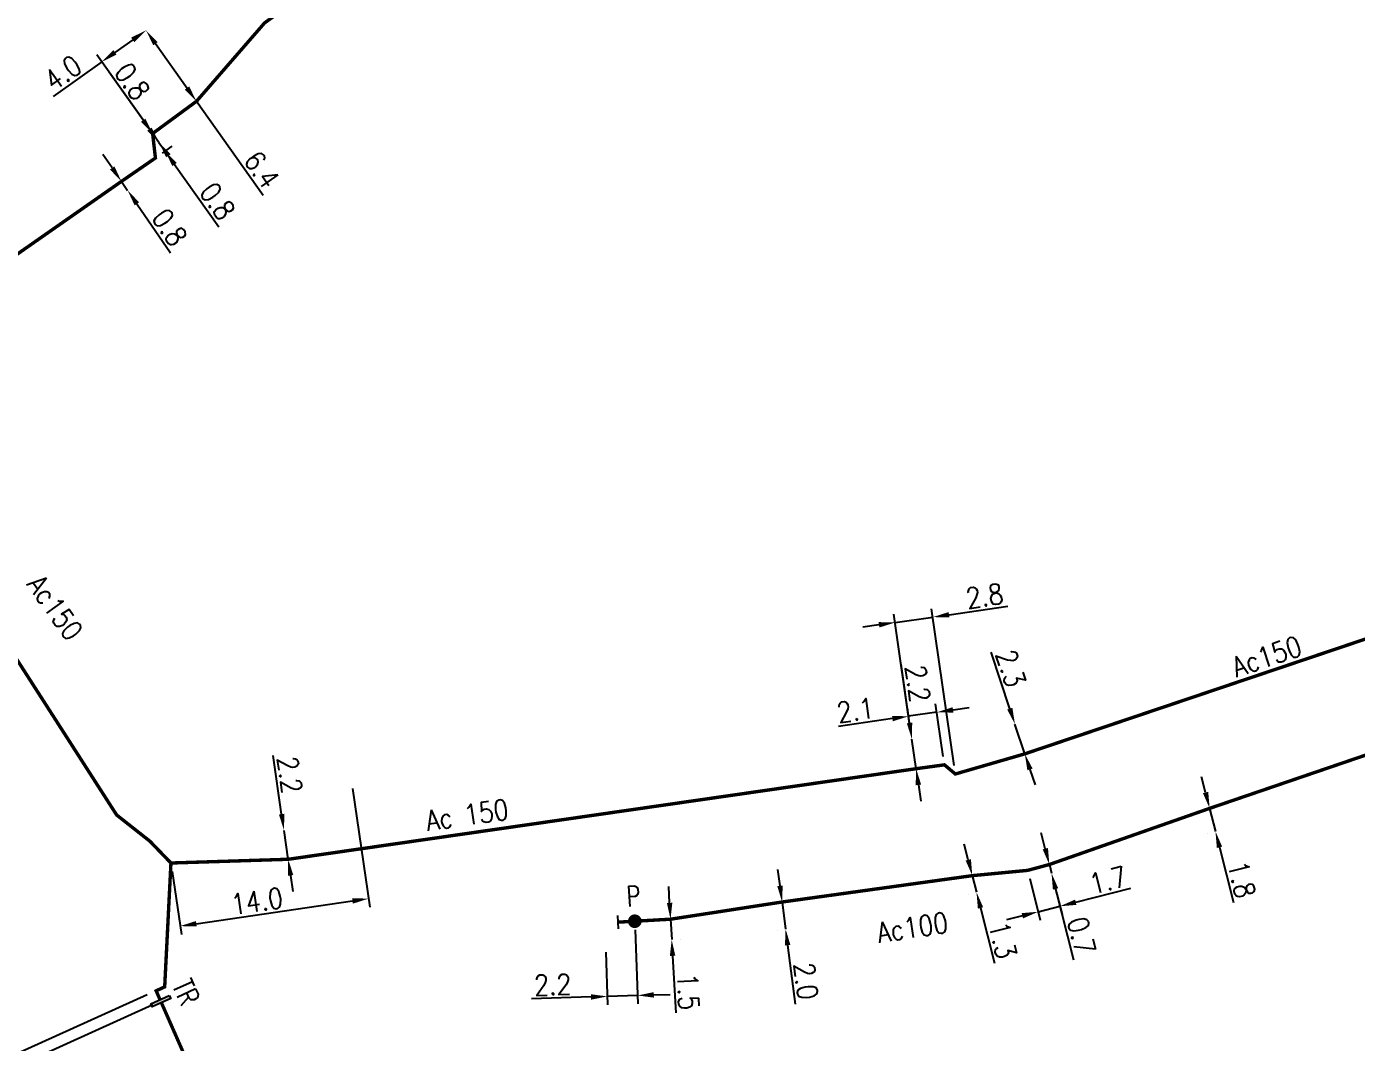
# Model space of a CAD drawing. Header units: millimetres. Extents: x 133989 to 135004, y 130988 to 132014.
# Drawn here: x 134147.7 to 134245.5, y 131297.7 to 131372.3 of the extents above; entities that cross this region are included whole.
import ezdxf
from ezdxf.enums import TextEntityAlignment as Align

# ---------------------------------------------------------------- set-up
doc = ezdxf.new("R2010")
doc.units = ezdxf.units.MM
doc.header["$PDMODE"] = 34
doc.linetypes.add('L_25_AP', pattern=[2000, 1000, 1000])
doc.linetypes.add('L_25_PE', pattern=[2000, 1000, 1000])
doc.layers.get('0').update_dxf_attribs({"linetype": 'CONTINUOUS'})
doc.layers.get('Defpoints').update_dxf_attribs({"linetype": 'CONTINUOUS'})
for name, color, linetype in [('L_150', 1, 'CONTINUOUS'), ('L_300', 7, 'CONTINUOUS'), ('L_340', 7, 'CONTINUOUS')]:
    doc.layers.add(name, color=color, linetype=linetype)
doc.styles.add('G_ROMANS', font='ROMANS.SHX', dxfattribs={"width": 0.75})
doc.styles.get("Standard").update_dxf_attribs({"font": 'romans.shx', "width": 0.85})
doc.dimstyles.get("Standard").update_dxf_attribs({"dimtxt": 1.5, "dimasz": 1.2, "dimexe": 0.625, "dimexo": 0.625, "dimgap": 0.25, "dimtad": 1, "dimdec": 1, "dimzin": 0, "dimdsep": 46, "dimtxsty": 'Standard', "dimcen": -0.5, "dimadec": 0, "dimazin": 0, "dimtfac": 1, "dimtdec": 1, "dimtmove": 0, "dimatfit": 3, "dimfxl": 0, "dimtolj": 1, "dimtzin": 0, "dimarcsym": 0})

# ---------------------------------------------------------------- blocks, each defined once
blk = doc.blocks.new('*D250')
at = {"layer": 'Defpoints', "color": 0, "linetype": 'Continuous', "transparency": 16777216}
for p in [(134166.651, 131313.258), (134166.651, 131313.258), (134166.961, 131311.131)]:
    blk.add_point(p, dxfattribs=at)
at = {"layer": 'L_150', "color": 0, "linetype": 'Continuous', "lineweight": -2, "transparency": 16777216}
for p, q in [((134166.478, 131314.446), (134165.847, 131318.771)), ((134166.961, 131311.131), (134166.651, 131313.258)), ((134167.134, 131309.943), (134167.308, 131308.756))]:
    blk.add_line(p, q, dxfattribs=at)
at = {"layer": 'L_150', "color": 0, "linetype": 'Continuous', "transparency": 16777216}
for points in [[(134166.676, 131314.475), (134166.28, 131314.417), (134166.651, 131313.258)], [(134167.332, 131309.972), (134166.937, 131309.915), (134166.961, 131311.131)]]:
    blk.add_solid(points, dxfattribs=at)
at = {"layer": 'L_150', "color": 0, "linetype": 'Continuous', "transparency": 16777216, "insert": (134167.065, 131317.347), "char_height": 1.5, "attachment_point": 5, "rotation": 278.30005}
blk.add_mtext('\\A1;2.2', dxfattribs=at)
blk = doc.blocks.new('*D251')
at = {"layer": 'Defpoints', "color": 0, "linetype": 'Continuous', "transparency": 16777216}
for p in [(134212.797, 131319.968), (134212.797, 131319.968), (134213.109, 131317.79)]:
    blk.add_point(p, dxfattribs=at)
at = {"layer": 'L_150', "color": 0, "linetype": 'Continuous', "lineweight": -2, "transparency": 16777216}
for p, q in [((134212.627, 131321.156), (134212.006, 131325.483)), ((134213.109, 131317.79), (134212.797, 131319.968)), ((134213.279, 131316.602), (134213.45, 131315.415))]:
    blk.add_line(p, q, dxfattribs=at)
at = {"layer": 'L_150', "color": 0, "linetype": 'Continuous', "transparency": 16777216}
for points in [[(134212.825, 131321.184), (134212.429, 131321.127), (134212.797, 131319.968)], [(134213.477, 131316.631), (134213.081, 131316.574), (134213.109, 131317.79)]]:
    blk.add_solid(points, dxfattribs=at)
at = {"layer": 'L_150', "color": 0, "linetype": 'Continuous', "transparency": 16777216, "insert": (134213.221, 131324.055), "char_height": 1.5, "attachment_point": 5, "rotation": 278.15765}
blk.add_mtext('\\A1;2.2', dxfattribs=at)
blk = doc.blocks.new('*D252')
at = {"layer": 'Defpoints', "color": 0, "linetype": 'Continuous', "transparency": 16777216}
for p in [(134212.557, 131321.642), (134212.797, 131319.968), (134215.19, 131318.074)]:
    blk.add_point(p, dxfattribs=at)
at = {"layer": 'L_150', "color": 0, "linetype": 'Continuous', "lineweight": -2, "transparency": 16777216}
for p, q in [((134212.708, 131320.587), (134212.468, 131322.261)), ((134215.101, 131318.693), (134214.547, 131322.559)), ((134215.824, 131322.111), (134217.011, 131322.281)), ((134211.369, 131321.472), (134207.403, 131320.904)), ((134214.636, 131321.94), (134212.557, 131321.642))]:
    blk.add_line(p, q, dxfattribs=at)
at = {"layer": 'L_150', "color": 0, "linetype": 'Continuous', "transparency": 16777216}
for points in [[(134215.795, 131322.309), (134215.852, 131321.913), (134214.636, 131321.94)], [(134211.341, 131321.67), (134211.397, 131321.274), (134212.557, 131321.642)]]:
    blk.add_solid(points, dxfattribs=at)
at = {"layer": 'L_150', "color": 0, "linetype": 'Continuous', "transparency": 16777216, "insert": (134208.65, 131322.093), "char_height": 1.5, "attachment_point": 5, "rotation": 8.15765}
blk.add_mtext('\\A1;2.1', dxfattribs=at)
blk = doc.blocks.new('*D253')
at = {"layer": 'Defpoints', "color": 0, "linetype": 'Continuous', "transparency": 16777216}
for p in [(134211.569, 131328.538), (134212.797, 131319.968), (134215.994, 131317.401)]:
    blk.add_point(p, dxfattribs=at)
at = {"layer": 'L_150', "color": 0, "linetype": 'Continuous', "lineweight": -2, "transparency": 16777216}
for p, q in [((134212.708, 131320.587), (134211.48, 131329.157)), ((134215.905, 131318.02), (134214.251, 131329.554)), ((134215.528, 131329.106), (134219.855, 131329.726)), ((134210.381, 131328.368), (134209.193, 131328.197)), ((134211.569, 131328.538), (134214.34, 131328.935))]:
    blk.add_line(p, q, dxfattribs=at)
at = {"layer": 'L_150', "color": 0, "linetype": 'Continuous', "transparency": 16777216}
for points in [[(134215.5, 131329.304), (134215.556, 131328.908), (134214.34, 131328.935)], [(134210.352, 131328.566), (134210.409, 131328.17), (134211.569, 131328.538)]]:
    blk.add_solid(points, dxfattribs=at)
at = {"layer": 'L_150', "color": 0, "linetype": 'Continuous', "transparency": 16777216, "insert": (134218.144, 131330.491), "char_height": 1.5, "attachment_point": 5, "rotation": 8.15765}
blk.add_mtext('\\A1;2.8', dxfattribs=at)
blk = doc.blocks.new('*D254')
at = {"layer": 'Defpoints', "color": 0, "linetype": 'Continuous', "transparency": 16777216}
for p in [(134220.375, 131321.064), (134220.375, 131321.064), (134221.1, 131318.881)]:
    blk.add_point(p, dxfattribs=at)
at = {"layer": 'L_150', "color": 0, "linetype": 'Continuous', "lineweight": -2, "transparency": 16777216}
for p, q in [((134219.997, 131322.203), (134218.619, 131326.352)), ((134221.1, 131318.881), (134220.375, 131321.064)), ((134221.478, 131317.742), (134221.856, 131316.603))]:
    blk.add_line(p, q, dxfattribs=at)
at = {"layer": 'L_150', "color": 0, "linetype": 'Continuous', "transparency": 16777216}
for points in [[(134220.187, 131322.266), (134219.807, 131322.14), (134220.375, 131321.064)], [(134221.668, 131317.805), (134221.288, 131317.679), (134221.1, 131318.881)]]:
    blk.add_solid(points, dxfattribs=at)
at = {"layer": 'L_150', "color": 0, "linetype": 'Continuous', "transparency": 16777216, "insert": (134220.068, 131325.162), "char_height": 1.5, "attachment_point": 5, "rotation": 288.36973}
blk.add_mtext('\\A1;2.3', dxfattribs=at)
blk = doc.blocks.new('*D268')
at = {"layer": 'Defpoints', "color": 0, "linetype": 'Continuous', "transparency": 16777216}
for p in [(134195.061, 131306.726), (134195.145, 131305.228), (134195.145, 131305.228)]:
    blk.add_point(p, dxfattribs=at)
at = {"layer": 'L_150', "color": 0, "linetype": 'Continuous', "lineweight": -2, "transparency": 16777216}
for p, q in [((134194.993, 131307.924), (134194.925, 131309.122)), ((134195.061, 131306.726), (134195.145, 131305.228)), ((134195.685, 131306.761), (134195.685, 131306.761)), ((134195.769, 131305.263), (134195.769, 131305.263)), ((134195.213, 131304.03), (134195.448, 131299.847))]:
    blk.add_line(p, q, dxfattribs=at)
at = {"layer": 'L_150', "color": 0, "linetype": 'Continuous', "transparency": 16777216}
for points in [[(134195.193, 131307.935), (134194.793, 131307.912), (134195.061, 131306.726)], [(134195.412, 131304.041), (134195.013, 131304.019), (134195.145, 131305.228)]]:
    blk.add_solid(points, dxfattribs=at)
at = {"layer": 'L_150', "color": 0, "linetype": 'Continuous', "transparency": 16777216, "insert": (134196.363, 131301.396), "char_height": 1.5, "attachment_point": 5, "rotation": 273.2275}
blk.add_mtext('\\A1;1.5', dxfattribs=at)
blk = doc.blocks.new('*D269')
at = {"layer": 'Defpoints', "color": 0, "linetype": 'Continuous', "transparency": 16777216}
for p in [(134192.451, 131306.578), (134190.289, 131304.931), (134190.416, 131301.049)]:
    blk.add_point(p, dxfattribs=at)
at = {"layer": 'L_300', "color": 0, "linetype": 'Continuous', "lineweight": -2, "transparency": 16777216}
for p, q in [((134192.471, 131305.954), (134192.65, 131300.497)), ((134190.309, 131304.307), (134190.437, 131300.424)), ((134189.217, 131301.009), (134184.848, 131300.866)), ((134192.63, 131301.121), (134190.416, 131301.049)), ((134193.829, 131301.161), (134195.029, 131301.2))]:
    blk.add_line(p, q, dxfattribs=at)
at = {"layer": 'L_300', "color": 0, "linetype": 'Continuous', "transparency": 16777216}
for points in [[(134189.21, 131301.209), (134189.223, 131300.809), (134190.416, 131301.049)], [(134193.823, 131301.361), (134193.836, 131300.961), (134192.63, 131301.121)]]:
    blk.add_solid(points, dxfattribs=at)
at = {"layer": 'L_300', "color": 0, "linetype": 'Continuous', "transparency": 16777216, "insert": (134186.4, 131301.917), "char_height": 1.5, "attachment_point": 5, "rotation": 1.87925}
blk.add_mtext('\\A1;2.2', dxfattribs=at)
blk = doc.blocks.new('L_300_12')
at = {"color": 0, "linetype": 'Continuous', "const_width": 0.497, "flags": 128}
blk.add_lwpolyline([(-0.252, 0, 1), (0.252, 0, 1)], format="xyb", close=True, dxfattribs=at)
at = {"color": 0, "linetype": 'Continuous', "style": 'G_ROMANS', "width": 0.75}
blk.add_text('P', height=1.5, dxfattribs=at).set_placement((0, 1.85), align=Align.MIDDLE)
at = {"color": 0, "linetype": 'Continuous', "width": 0.75, "flags": 3}
for tag, p in [('DEF_LEG', (0, -5)), ('DEF_COUP', (0, -7.5)), ('DEF_TYPE', (0, -10))]:
    blk.add_attdef(tag, text='', height=1.2, dxfattribs=at).set_placement(p, align=Align.MIDDLE)
blk = doc.blocks.new('L_340_07')
at = {"color": 0, "linetype": 'Continuous', "const_width": 0.25, "flags": 128}
blk.add_lwpolyline([(0, 0), (1.25, 0)], dxfattribs=at)
at = {"color": 0, "linetype": 'Continuous', "flags": 128}
blk.add_lwpolyline([(1.25, -0.5), (1.25, 0.5)], dxfattribs=at)
at = {"color": 0, "linetype": 'Continuous', "width": 0.75, "flags": 3}
for tag, p in [('DEF_LEG', (0.723, -3.465)), ('DEF_COUP', (0.723, -5.965)), ('DEF_TYPE', (0.723, -8.465))]:
    blk.add_attdef(tag, text='', height=1.2, dxfattribs=at).set_placement(p, align=Align.MIDDLE)
blk = doc.blocks.new('*D270')
at = {"layer": 'Defpoints', "color": 0, "linetype": 'Continuous', "transparency": 16777216}
for p in [(134203.26, 131307.99), (134203.516, 131306.006), (134203.516, 131306.006)]:
    blk.add_point(p, dxfattribs=at)
at = {"layer": 'L_150', "color": 0, "linetype": 'Continuous', "lineweight": -2, "transparency": 16777216}
for p, q in [((134203.107, 131309.18), (134202.953, 131310.37)), ((134202.64, 131307.91), (134202.64, 131307.91)), ((134203.26, 131307.99), (134203.516, 131306.006)), ((134202.896, 131305.926), (134202.896, 131305.926)), ((134203.669, 131304.816), (134204.229, 131300.48))]:
    blk.add_line(p, q, dxfattribs=at)
at = {"layer": 'L_150', "color": 0, "linetype": 'Continuous', "transparency": 16777216}
for points in [[(134203.305, 131309.205), (134202.908, 131309.154), (134203.26, 131307.99)], [(134203.868, 131304.841), (134203.471, 131304.79), (134203.516, 131306.006)]]:
    blk.add_solid(points, dxfattribs=at)
at = {"layer": 'L_150', "color": 0, "linetype": 'Continuous', "transparency": 16777216, "insert": (134205.018, 131302.181), "char_height": 1.5, "attachment_point": 5, "rotation": 277.34914}
blk.add_mtext('\\A1;2.0', dxfattribs=at)
blk = doc.blocks.new('*D271')
at = {"layer": 'Defpoints', "color": 0, "linetype": 'Continuous', "transparency": 16777216}
for p in [(134217.241, 131309.928), (134217.549, 131308.716), (134217.549, 131308.716)]:
    blk.add_point(p, dxfattribs=at)
at = {"layer": 'L_150', "color": 0, "linetype": 'Continuous', "lineweight": -2, "transparency": 16777216}
for p, q in [((134216.946, 131311.091), (134216.651, 131312.254)), ((134216.636, 131309.774), (134216.636, 131309.774)), ((134217.241, 131309.928), (134217.549, 131308.716)), ((134216.943, 131308.562), (134216.943, 131308.562)), ((134217.844, 131307.553), (134218.875, 131303.492))]:
    blk.add_line(p, q, dxfattribs=at)
at = {"layer": 'L_150', "color": 0, "linetype": 'Continuous', "transparency": 16777216}
for points in [[(134217.14, 131311.14), (134216.752, 131311.041), (134217.241, 131309.928)], [(134218.038, 131307.602), (134217.65, 131307.504), (134217.549, 131308.716)]]:
    blk.add_solid(points, dxfattribs=at)
at = {"layer": 'L_150', "color": 0, "linetype": 'Continuous', "transparency": 16777216, "insert": (134219.477, 131305.187), "char_height": 1.5, "attachment_point": 5, "rotation": 284.24748}
blk.add_mtext('\\A1;1.3', dxfattribs=at)
blk = doc.blocks.new('*D272')
at = {"layer": 'Defpoints', "color": 0, "linetype": 'Continuous', "transparency": 16777216}
for p in [(134221.309, 131310.316), (134223.062, 131310.116), (134223.68, 131307.678)]:
    blk.add_point(p, dxfattribs=at)
at = {"layer": 'L_150', "color": 0, "linetype": 'Continuous', "lineweight": -2, "transparency": 16777216}
for p, q in [((134221.463, 131309.71), (134222.235, 131306.667)), ((134223.216, 131309.51), (134223.834, 131307.072)), ((134224.844, 131307.973), (134228.904, 131309.003)), ((134222.081, 131307.273), (134223.68, 131307.678)), ((134220.918, 131306.978), (134219.755, 131306.683))]:
    blk.add_line(p, q, dxfattribs=at)
at = {"layer": 'L_150', "color": 0, "linetype": 'Continuous', "transparency": 16777216}
for points in [[(134224.794, 131308.167), (134224.893, 131307.779), (134223.68, 131307.678)], [(134220.869, 131307.171), (134220.967, 131306.784), (134222.081, 131307.273)]]:
    blk.add_solid(points, dxfattribs=at)
at = {"layer": 'L_150', "color": 0, "linetype": 'Continuous', "transparency": 16777216, "insert": (134227.21, 131309.605), "char_height": 1.5, "attachment_point": 5, "rotation": 14.23334}
blk.add_mtext('\\A1;1.7', dxfattribs=at)
blk = doc.blocks.new('*D273')
at = {"layer": 'Defpoints', "color": 0, "linetype": 'Continuous', "transparency": 16777216}
for p in [(134222.902, 131310.746), (134223.062, 131310.116), (134223.063, 131310.116)]:
    blk.add_point(p, dxfattribs=at)
at = {"layer": 'L_150', "color": 0, "linetype": 'Continuous', "lineweight": -2, "transparency": 16777216}
for p, q in [((134222.608, 131311.909), (134222.313, 131313.073)), ((134222.903, 131310.746), (134223.063, 131310.116)), ((134223.508, 131310.9), (134223.509, 131310.9)), ((134223.668, 131310.27), (134223.669, 131310.27)), ((134223.358, 131308.953), (134224.682, 131303.733))]:
    blk.add_line(p, q, dxfattribs=at)
at = {"layer": 'L_150', "color": 0, "linetype": 'Continuous', "transparency": 16777216}
for points in [[(134222.802, 131311.959), (134222.415, 131311.86), (134222.903, 131310.746)], [(134223.552, 131309.002), (134223.164, 131308.904), (134223.063, 131310.116)]]:
    blk.add_solid(points, dxfattribs=at)
at = {"layer": 'L_150', "color": 0, "linetype": 'Continuous', "transparency": 16777216, "insert": (134225.262, 131305.516), "char_height": 1.5, "attachment_point": 5, "rotation": 284.23334}
blk.add_mtext('\\A1;0.7', dxfattribs=at)
blk = doc.blocks.new('*D274')
at = {"layer": 'Defpoints', "color": 0, "linetype": 'Continuous', "transparency": 16777216}
for p in [(134234.684, 131314.874), (134235.114, 131313.178), (134235.114, 131313.178)]:
    blk.add_point(p, dxfattribs=at)
at = {"layer": 'L_150', "color": 0, "linetype": 'Continuous', "lineweight": -2, "transparency": 16777216}
for p, q in [((134234.388, 131316.037), (134234.093, 131317.201)), ((134234.078, 131314.721), (134234.078, 131314.721)), ((134234.684, 131314.874), (134235.114, 131313.178)), ((134234.508, 131313.024), (134234.508, 131313.024)), ((134235.409, 131312.015), (134236.44, 131307.954))]:
    blk.add_line(p, q, dxfattribs=at)
at = {"layer": 'L_150', "color": 0, "linetype": 'Continuous', "transparency": 16777216}
for points in [[(134234.582, 131316.087), (134234.195, 131315.988), (134234.684, 131314.874)], [(134235.603, 131312.064), (134235.215, 131311.966), (134235.114, 131313.178)]]:
    blk.add_solid(points, dxfattribs=at)
at = {"layer": 'L_150', "color": 0, "linetype": 'Continuous', "transparency": 16777216, "insert": (134237.041, 131309.649), "char_height": 1.5, "attachment_point": 5, "rotation": 284.2391}
blk.add_mtext('\\A1;1.8', dxfattribs=at)
blk = doc.blocks.new('*D283')
at = {"layer": 'Defpoints', "color": 0, "linetype": 'Continuous', "transparency": 16777216}
for p in [(134157.588, 131300.701), (134153.842, 131296.409), (134142.927, 131294.055)]:
    blk.add_point(p, dxfattribs=at)
at = {"layer": 'L_340', "color": 0, "linetype": 'Continuous', "lineweight": -2, "transparency": 16777216}
for p, q in [((134157.019, 131300.443), (134142.358, 131293.797)), ((134142.431, 131295.148), (134140.602, 131299.185)), ((134153.273, 131296.151), (134143.333, 131291.645)), ((134143.902, 131291.903), (134142.927, 131294.055)), ((134144.398, 131290.81), (134144.893, 131289.717))]:
    blk.add_line(p, q, dxfattribs=at)
at = {"layer": 'L_340', "color": 0, "linetype": 'Continuous', "transparency": 16777216}
for points in [[(134142.614, 131295.231), (134142.249, 131295.066), (134142.927, 131294.055)], [(134144.58, 131290.893), (134144.216, 131290.728), (134143.902, 131291.903)]]:
    blk.add_solid(points, dxfattribs=at)
at = {"layer": 'L_340', "color": 0, "linetype": 'Continuous', "transparency": 16777216, "insert": (134142.18, 131298.126), "char_height": 1.5, "attachment_point": 5, "rotation": 294.38418}
blk.add_mtext('\\A1;2.4', dxfattribs=at)
blk = doc.blocks.new('L_340_19')
at = {"linetype": 'Continuous'}
blk.add_hatch(color=0, dxfattribs=at).paths.add_polyline_path([(0.125, 0.75), (-0.125, 0.75), (-0.125, -0.75), (0.125, -0.75)])
at = {"color": 0, "linetype": 'Continuous'}
blk.add_lwpolyline([(-0.125, 0.75), (0.125, 0.75), (0.125, -0.75), (-0.125, -0.75)], close=True, dxfattribs=at)
at = {"color": 0, "linetype": 'Continuous', "width": 0.75}
for tag, height, flags, p in [('TR', 1.5, 8, (0, 3)), ('DEF_LEG', 1.2, 3, (0, -5)), ('DEF_COUP', 1.2, 3, (0, -7.5)), ('DEF_TYPE', 1.2, 3, (0, -10))]:
    blk.add_attdef(tag, text='', height=height, dxfattribs=dict(at, flags=flags)).set_placement(p, align=Align.MIDDLE)
blk = doc.blocks.new('*D284')
at = {"layer": 'Defpoints', "color": 0, "linetype": 'Continuous', "transparency": 16777216}
for p in [(134157.169, 131301.43), (134153.842, 131296.409), (134141.27, 131290.71)]:
    blk.add_point(p, dxfattribs=at)
at = {"layer": 'L_150', "color": 0, "linetype": 'Continuous', "lineweight": -2, "transparency": 16777216}
for p, q in [((134156.6, 131301.172), (134139.38, 131293.367)), ((134139.949, 131293.625), (134137.945, 131298.047)), ((134153.273, 131296.151), (134140.701, 131290.452)), ((134140.775, 131291.803), (134140.445, 131292.532))]:
    blk.add_line(p, q, dxfattribs=at)
at = {"layer": 'L_150', "color": 0, "linetype": 'Continuous', "transparency": 16777216}
for points in [[(134140.627, 131292.614), (134140.262, 131292.449), (134139.949, 131293.625)], [(134140.957, 131291.886), (134140.593, 131291.72), (134141.27, 131290.71)]]:
    blk.add_solid(points, dxfattribs=at)
at = {"layer": 'L_150', "color": 0, "linetype": 'Continuous', "transparency": 16777216, "insert": (134139.51, 131297.016), "char_height": 1.5, "attachment_point": 5, "rotation": 294.38418}
blk.add_mtext('\\A1;3.2', dxfattribs=at)
blk = doc.blocks.new('*D422')
at = {"layer": 'Defpoints', "color": 0, "linetype": 'Continuous', "transparency": 16777216}
for p in [(134171.599, 131316.961), (134158.341, 131310.857), (134172.871, 131308.24)]:
    blk.add_point(p, dxfattribs=at)
at = {"layer": 'L_150', "color": 0, "linetype": 'Continuous', "lineweight": -2, "transparency": 16777216}
for p, q in [((134171.689, 131316.342), (134172.961, 131307.621)), ((134158.431, 131310.238), (134159.108, 131305.6)), ((134160.205, 131306.392), (134171.684, 131308.066))]:
    blk.add_line(p, q, dxfattribs=at)
at = {"layer": 'L_150', "color": 0, "linetype": 'Continuous', "transparency": 16777216}
for points in [[(134171.655, 131308.264), (134171.713, 131307.868), (134172.871, 131308.24)], [(134160.176, 131306.59), (134160.234, 131306.194), (134159.018, 131306.219)]]:
    blk.add_solid(points, dxfattribs=at)
at = {"layer": 'L_150', "color": 0, "linetype": 'Continuous', "transparency": 16777216, "insert": (134164.662, 131308.052), "char_height": 1.5, "attachment_point": 5, "rotation": 8.30005}
blk.add_mtext('\\A1;14.0', dxfattribs=at)
blk = doc.blocks.new('*D594')
at = {"layer": 'Defpoints', "color": 0, "linetype": 'Continuous', "transparency": 16777216}
for p in [(134156.51, 131372.067), (134156.51, 131372.067), (134160.217, 131366.85)]:
    blk.add_point(p, dxfattribs=at)
at = {"layer": 'L_150', "color": 0, "linetype": 'Continuous', "lineweight": -2, "transparency": 16777216}
for p, q in [((134157.205, 131371.089), (134159.522, 131367.828)), ((134160.217, 131366.85), (134165.117, 131359.953))]:
    blk.add_line(p, q, dxfattribs=at)
at = {"layer": 'L_150', "color": 0, "linetype": 'Continuous', "transparency": 16777216}
for points in [[(134157.368, 131371.205), (134157.042, 131370.973), (134156.51, 131372.067)], [(134159.685, 131367.944), (134159.359, 131367.712), (134160.217, 131366.85)]]:
    blk.add_solid(points, dxfattribs=at)
at = {"layer": 'L_150', "color": 0, "linetype": 'Continuous', "transparency": 16777216, "insert": (134165.014, 131361.824), "char_height": 1.5, "attachment_point": 5, "rotation": 305.39381}
blk.add_mtext('\\A1;6.4', dxfattribs=at)
blk = doc.blocks.new('*D595')
at = {"layer": 'Defpoints', "color": 0, "linetype": 'Continuous', "transparency": 16777216}
for p in [(134156.51, 131372.067), (134156.51, 131372.067), (134156.994, 131364.482)]:
    blk.add_point(p, dxfattribs=at)
at = {"layer": 'L_150', "color": 0, "linetype": 'Continuous', "lineweight": -2, "transparency": 16777216}
for p, q in [((134155.532, 131371.372), (134154.228, 131370.445)), ((134156.872, 131371.558), (134156.872, 131371.558)), ((134156.631, 131364.991), (134152.887, 131370.259)), ((134153.25, 131369.75), (134149.68, 131367.213))]:
    blk.add_line(p, q, dxfattribs=at)
at = {"layer": 'L_150', "color": 0, "linetype": 'Continuous', "transparency": 16777216}
for points in [[(134155.416, 131371.535), (134155.648, 131371.209), (134156.51, 131372.067)], [(134154.112, 131370.608), (134154.344, 131370.282), (134153.25, 131369.75)]]:
    blk.add_solid(points, dxfattribs=at)
at = {"layer": 'L_150', "color": 0, "linetype": 'Continuous', "transparency": 16777216, "insert": (134150.394, 131368.947), "char_height": 1.5, "attachment_point": 5, "rotation": 35.40126}
blk.add_mtext('\\A1;4.0', dxfattribs=at)
blk = doc.blocks.new('*D596')
at = {"layer": 'Defpoints', "color": 0, "linetype": 'Continuous', "transparency": 16777216}
for p in [(134156.994, 131364.482), (134157.457, 131363.83), (134157.457, 131363.83)]:
    blk.add_point(p, dxfattribs=at)
at = {"layer": 'L_150', "color": 0, "linetype": 'Continuous', "lineweight": -2, "transparency": 16777216}
for p, q in [((134156.298, 131365.46), (134153.766, 131369.023)), ((134157.457, 131363.83), (134156.994, 131364.482)), ((134158.152, 131362.852), (134158.847, 131361.873))]:
    blk.add_line(p, q, dxfattribs=at)
at = {"layer": 'L_150', "color": 0, "linetype": 'Continuous', "transparency": 16777216}
for points in [[(134156.461, 131365.576), (134156.135, 131365.344), (134156.994, 131364.482)], [(134158.315, 131362.967), (134157.989, 131362.736), (134157.457, 131363.83)]]:
    blk.add_solid(points, dxfattribs=at)
at = {"layer": 'L_150', "color": 0, "linetype": 'Continuous', "transparency": 16777216, "insert": (134155.5, 131368.31), "char_height": 1.5, "attachment_point": 5, "rotation": 305.40126}
blk.add_mtext('\\A1;0.8', dxfattribs=at)
blk = doc.blocks.new('*D597')
at = {"layer": 'Defpoints', "color": 0, "linetype": 'Continuous', "transparency": 16777216}
for p in [(134157.457, 131363.83), (134157.457, 131363.83), (134157.201, 131362.683)]:
    blk.add_point(p, dxfattribs=at)
at = {"layer": 'L_150', "color": 0, "linetype": 'Continuous', "lineweight": -2, "transparency": 16777216}
for p, q in [((134156.762, 131364.808), (134156.067, 131365.786)), ((134157.457, 131363.83), (134157.913, 131363.188)), ((134157.71, 131363.045), (134158.422, 131363.55)), ((134158.608, 131362.21), (134161.861, 131357.633))]:
    blk.add_line(p, q, dxfattribs=at)
at = {"layer": 'L_150', "color": 0, "linetype": 'Continuous', "transparency": 16777216}
for points in [[(134156.925, 131364.924), (134156.599, 131364.692), (134157.457, 131363.83)], [(134158.771, 131362.326), (134158.445, 131362.094), (134157.913, 131363.188)]]:
    blk.add_solid(points, dxfattribs=at)
at = {"layer": 'L_150', "color": 0, "linetype": 'Continuous', "transparency": 16777216, "insert": (134161.757, 131359.505), "char_height": 1.5, "attachment_point": 5, "rotation": 305.40126}
blk.add_mtext('\\A1;0.8', dxfattribs=at)
blk = doc.blocks.new('*D616')
at = {"layer": 'Defpoints', "color": 0, "linetype": 'Continuous', "transparency": 16777216}
for p in [(134154.703, 131360.964), (134155.157, 131360.305), (134155.157, 131360.305)]:
    blk.add_point(p, dxfattribs=at)
at = {"layer": 'L_150', "color": 0, "linetype": 'Continuous', "lineweight": -2, "transparency": 16777216}
for p, q in [((134154.023, 131361.952), (134153.343, 131362.941)), ((134154.703, 131360.964), (134155.157, 131360.305)), ((134155.837, 131359.316), (134158.315, 131355.715))]:
    blk.add_line(p, q, dxfattribs=at)
at = {"layer": 'L_150', "color": 0, "linetype": 'Continuous', "transparency": 16777216}
for points in [[(134154.188, 131362.066), (134153.858, 131361.839), (134154.703, 131360.964)], [(134156.002, 131359.43), (134155.672, 131359.203), (134155.157, 131360.305)]]:
    blk.add_solid(points, dxfattribs=at)
at = {"layer": 'L_150', "color": 0, "linetype": 'Continuous', "transparency": 16777216, "insert": (134158.24, 131357.588), "char_height": 1.5, "attachment_point": 5, "rotation": 304.53296}
blk.add_mtext('\\A1;0.8', dxfattribs=at)

msp = doc.modelspace()

# ---------------------------------------------------------------- linework, layer by layer
at = {"layer": 'L_150', "linetype": 'L_25_AP', "const_width": 0.25, "flags": 128}
for points in [[(134002.028, 131444.814), (134019.265, 131433.675), (134019.265, 131433.675), (134019.07, 131433.323), (134087.737, 131395.284), (134091.236, 131393.345), (134091.236, 131393.345), (134091.236, 131393.345), (134091.236, 131393.345), (134091.236, 131393.345), (134091.236, 131393.345), (134093.905, 131391.762), (134100.893, 131388.199), (134100.893, 131388.199), (134102.547, 131385.29), (134103.497, 131383.604), (134121.567, 131359.295), (134121.567, 131359.295), (134121.567, 131359.295), (134121.567, 131359.295), (134127.005, 131351.753), (134132.292, 131345.217), (134134.46, 131342.537), (134138.61, 131337.953), (134138.61, 131337.953), (134138.61, 131337.953), (134145.489, 131328.201), (134154.351, 131314.387), (134154.351, 131314.387), (134156.791, 131312.462), (134158.341, 131310.857), (134158.341, 131310.857), (134157.881, 131301.753), (134157.253, 131301.463), (134157.537, 131300.815)], [(134158.341, 131310.857), (134166.961, 131311.131), (134213.109, 131317.79), (134215.19, 131318.074), (134215.994, 131317.401), (134221.1, 131318.881), (134275.252, 131337.142), (134297.488, 131344.293), (134302.621, 131346.43), (134303.596, 131346.836), (134320.694, 131355.348), (134322.45, 131356.222), (134347.778, 131369.343), (134361.173, 131376.157), (134363.325, 131375.249), (134376.135, 131382.036), (134398.556, 131393.716)], [(134321.881, 131346.575), (134293.174, 131336.315), (134290.03, 131334.998), (134289.397, 131333.755), (134283.142, 131331.262), (134263.969, 131324.657), (134249.926, 131320.079), (134234.684, 131314.874), (134222.902, 131310.746), (134221.309, 131310.316), (134217.241, 131309.928), (134203.26, 131307.99), (134195.061, 131306.726), (134192.434, 131306.577)]]:
    msp.add_lwpolyline(points, dxfattribs=at)
at = {"layer": 'L_150', "linetype": 'L_25_PE', "flags": 128}
for points in [[(134243.29, 131423.049, 0.25, 0.25, 0), (134241.665, 131426.348, 0.25, 0.25, 0), (134240.689, 131425.777, 0.25, 0.25, 0), (134239.415, 131425.027, 0.25, 0.25, 0), (134211.199, 131405.309, 0.25, 0.25, 0), (134187.197, 131388.269, 0.25, 0.25, 0), (134183.161, 131385.388, 0.25, 0.25, 0), (134177.096, 131381.06, 0.25, 0.25, 0), (134165.23, 131372.621, 0.25, 0.25, 0), (134160.217, 131366.85, 0.25, 0.25, 0), (134156.994, 131364.482, 0.25, 0.25, 0), (134157.201, 131362.683, 0.25, 0.25, 0), (134154.703, 131360.964, 0.25, 0.25, 0), (134146.734, 131355.397, 0.25, 0.25, 0), (134137.742, 131349.116, 0.25, 0.25, 0), (134137.742, 131349.116, 0.25, 0.25, 0), (134132.292, 131345.217, 0, 0, 0)], [(134201.261, 131192.823, 0.25, 0.25, 0), (134201.443, 131193.174, 0.25, 0.25, 0), (134201.122, 131193.857, 0.25, 0.25, 0), (134199.83, 131202.811, 0.25, 0.25, 0), (134199.83, 131202.811, 0.25, 0.25, 0), (134196.65, 131218.311, 0.25, 0.25, 0), (134192.324, 131224.226, 0.25, 0.25, 0), (134189.399, 131231.767, 0.25, 0.25, 0), (134186.165, 131237.558, 0.25, 0.25, 0), (134183.765, 131243.143, 0.25, 0.25, 0), (134181.32, 131248.585, 0.25, 0.25, 0), (134181.32, 131248.585, 0.25, 0.25, 0), (134181.32, 131248.585, 0.25, 0.25, 0), (134170.169, 131272.785, 0.25, 0.25, 0), (134160.562, 131293.939, 0.25, 0.25, 0), (134157.64, 131300.587, 0, 0, 0)]]:
    msp.add_lwpolyline(points, format="xyseb", dxfattribs=at)

# ---------------------------------------------------------------- block references
at = {"layer": 'L_300', "rotation": 3.227503756699245}
msp.add_blockref('L_300_12', (134192.434, 131306.577), dxfattribs=at)
at = {"layer": 'L_340', "rotation": 183.2275037566992}
msp.add_blockref('L_340_07', (134192.434, 131306.577), dxfattribs=at)
at = {"layer": 'L_340'}
ref = msp.add_blockref('L_340_19', (134157.588, 131300.701), dxfattribs=dict(at, rotation=294.3750164878712))
ref.add_attrib('TR', 'TR', dxfattribs={"layer": '0', "color": 0, "linetype": 'Continuous', "height": 1.5, "rotation": 294.37502, "width": 0.75, "flags": 8}).set_placement((134159.442, 131301.356), align=Align.MIDDLE)

# ---------------------------------------------------------------- texts
at = {"layer": 'L_150', "linetype": 'Continuous', "width": 0.85}
for s, rotation, p in [('Ac150', 305.54922, (134149.835, 131329.625)), ('Ac150', 18.6347, (134238.881, 131326.043)), ('Ac 150', 8.2114, (134180.106, 131314.39)), ('Ac100', 8.76317, (134212.845, 131306.123))]:
    msp.add_text(s, height=1.5, rotation=rotation, dxfattribs=at).set_placement(p, align=Align.MIDDLE)

# ---------------------------------------------------------------- dimensions: what is measured, and where the dimension line sits
at = {"layer": 'L_150', "linetype": 'Continuous'}
for base, p1, p2, angle, picture, middle in [((134156.51, 131372.067), (134156.994, 131364.482), (134156.51, 131372.067), 215.40126, '*D595', (134150.973, 131368.132)), ((134156.51, 131372.067), (134160.217, 131366.85), (134156.51, 131372.067), 305.39381, '*D594', (134164.199, 131361.245)), ((134157.457, 131363.83), (134156.994, 131364.482), (134157.457, 131363.83), 125.40126, '*D596', (134154.685, 131367.731)), ((134157.457, 131363.83), (134157.201, 131362.683), (134157.457, 131363.83), 305.40126, '*D597', (134160.942, 131358.926)), ((134155.157, 131360.305), (134154.703, 131360.964), (134155.157, 131360.305), 124.53296, '*D616', (134157.416, 131357.021)), ((134211.569, 131328.538), (134215.994, 131317.401), (134212.797, 131319.968), 8.15765, '*D253', (134218.286, 131329.501)), ((134220.375, 131321.064), (134221.1, 131318.881), (134220.375, 131321.064), 288.36973, '*D254', (134219.119, 131324.847)), ((134212.797, 131319.968), (134213.109, 131317.79), (134212.797, 131319.968), 278.15765, '*D251', (134212.231, 131323.913)), ((134212.557, 131321.642), (134215.19, 131318.074), (134212.797, 131319.968), 8.15765, '*D252', (134208.792, 131321.103)), ((134166.65088, 131313.25835), (134166.96125, 131311.13087), (134166.65088, 131313.25835), 278.30005, '*D250', (134166.07551, 131317.20232)), ((134172.871, 131308.24), (134158.341, 131310.857), (134171.599, 131316.961), 188.30005, '*D422', (134164.806, 131307.063)), ((134235.114, 131313.178), (134234.68355, 131314.87424), (134235.114, 131313.178), 104.2391, '*D274', (134236.07196, 131309.40301)), ((134223.063, 131310.116), (134222.902, 131310.746), (134223.062, 131310.116), 104.23334, '*D273', (134224.293, 131305.27)), ((134217.549, 131308.716), (134217.24136, 131309.92755), (134217.549, 131308.716), 104.24748, '*D271', (134218.50751, 131304.94115)), ((134223.68, 131307.678), (134221.309, 131310.316), (134223.062, 131310.116), 194.23334, '*D272', (134227.455, 131308.636)), ((134203.516, 131306.006), (134203.26, 131307.99), (134203.516, 131306.006), 97.34914, '*D270', (134204.026, 131302.053)), ((134195.145, 131305.228), (134195.061, 131306.726), (134195.145, 131305.228), 93.2275, '*D268', (134195.364, 131301.34)), ((134141.27, 131290.71), (134157.169, 131301.43), (134153.842, 131296.409), 114.38418, '*D284', (134138.599, 131296.603))]:
    dim = msp.add_linear_dim(base=base, p1=p1, p2=p2, angle=angle, dimstyle='Standard', dxfattribs=at)
    dim.commit()
    dim.dimension.update_dxf_attribs({"geometry": picture, "text_midpoint": middle, "dimtype": 160})
at = {"layer": 'L_300', "linetype": 'Continuous'}
dim = msp.add_linear_dim(base=(134190.416, 131301.049), p1=(134192.451, 131306.578), p2=(134190.289, 131304.931), angle=1.87925, dimstyle='Standard', dxfattribs=at)
dim.commit()
dim.dimension.update_dxf_attribs({"geometry": '*D269', "text_midpoint": (134186.433, 131300.918), "dimtype": 160})
at = {"layer": 'L_340', "linetype": 'Continuous'}
dim = msp.add_linear_dim(base=(134142.927, 131294.055), p1=(134153.842, 131296.409), p2=(134157.588, 131300.701), angle=294.38418, dimstyle='Standard', dxfattribs=at)
dim.commit()
dim.dimension.update_dxf_attribs({"geometry": '*D283', "text_midpoint": (134141.269, 131297.713), "dimtype": 160})

doc.saveas('drawing.dxf')
